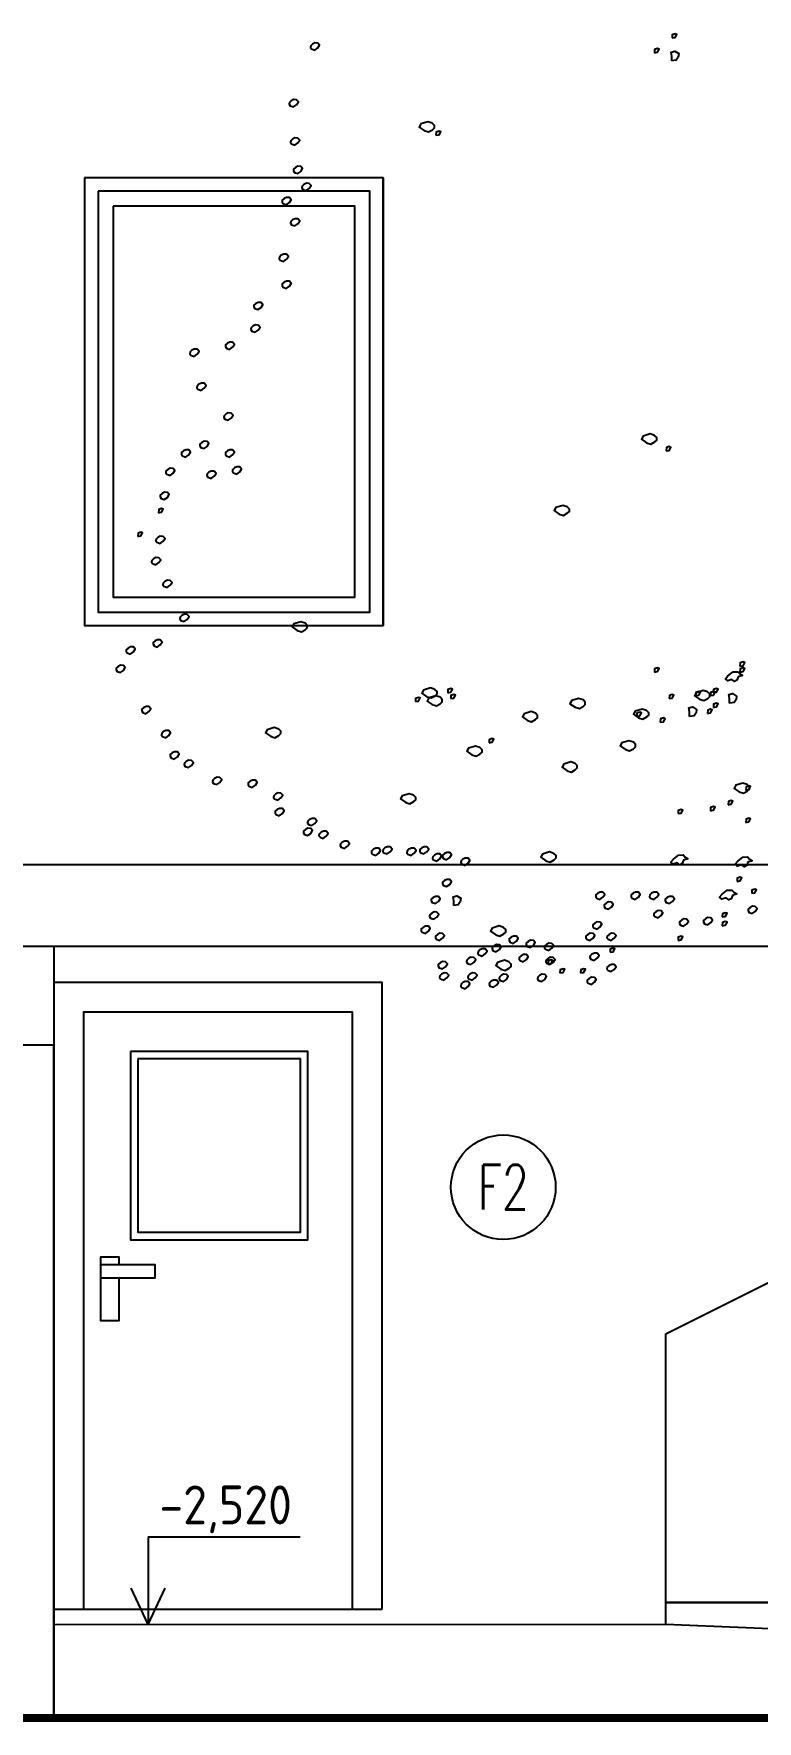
# Model space of a CAD drawing. Header units: millimetres. Extents: x 462666 to 1244237, y 2328025 to 3795663.
# Drawn here: x 1073740 to 1076162, y 2911343 to 2916996 of the extents above; entities that cross this region are included whole.
import ezdxf
from ezdxf.enums import TextEntityAlignment as Align
from ezdxf.lldxf.tags import DXFTag

# ---------------------------------------------------------------- set-up
doc = ezdxf.new("R2010")
doc.units = ezdxf.units.MM
for name, color, linetype in [('arbre', 250, 'Continuous'), ('MUR-POH', 64, 'Continuous'), ('MUR_POH', 64, 'Continuous'), ('MUR_REZ', 3, 'Continuous'), ('PLO_LIN', 6, 'Continuous'), ('TXT_50', 50, 'Continuous'), ('ZAK_DIM', 7, 'Continuous')]:
    doc.layers.add(name, color=color, linetype=linetype)
doc.styles.add('ISOCP.SHX', font='ISOCP.shx', dxfattribs={"height": 150})
doc.styles.add('SIMPLEX.SHX', font='SIMPLEX.SHX', dxfattribs={"width": 0.7})
tags = doc.linetypes.add('DASHED', pattern=[0.75, 0.5, -0.25]).pattern_tags.tags
tags[6:7] = [DXFTag(74, 4), DXFTag(75, 0), DXFTag(340, '0'), DXFTag(46, 1.0), DXFTag(50, 0.0), DXFTag(44, 0.0), DXFTag(45, 0.0)]
tags[4:5] = [DXFTag(74, 4), DXFTag(75, 0), DXFTag(340, '0'), DXFTag(46, 1.0), DXFTag(50, 0.0), DXFTag(44, 0.0), DXFTag(45, 0.0)]

# ---------------------------------------------------------------- blocks, each defined once
blk = doc.blocks.new('arbre3')
at = {"layer": 'arbre', "color": 252}
for points in [[(254.371, 33.059), (254.41, 33.066), (254.432, 33.105), (254.41, 33.113), (254.373, 33.1)], [(249.751, 32.918), (249.793, 32.903), (249.832, 32.931), (249.856, 32.966), (249.832, 32.994), (249.795, 32.996), (249.764, 32.981), (249.741, 32.959), (249.738, 32.937)], [(254.144, 32.87), (254.184, 32.877), (254.205, 32.916), (254.184, 32.924), (254.147, 32.911)], [(254.366, 32.767), (254.366, 32.826), (254.359, 32.878), (254.405, 32.891), (254.457, 32.859), (254.451, 32.813), (254.424, 32.774)], [(249.479, 32.191), (249.52, 32.176), (249.559, 32.204), (249.583, 32.239), (249.559, 32.267), (249.522, 32.269), (249.492, 32.254), (249.468, 32.232), (249.466, 32.211)], [(251.195, 31.872), (251.25, 31.855), (251.3, 31.883), (251.326, 31.907), (251.326, 31.938), (251.298, 31.966), (251.241, 31.985), (251.152, 31.957), (251.13, 31.918)], [(251.346, 31.812), (251.386, 31.818), (251.407, 31.858), (251.386, 31.866), (251.349, 31.853)], [(249.497, 31.701), (249.538, 31.685), (249.577, 31.714), (249.601, 31.748), (249.577, 31.777), (249.54, 31.779), (249.51, 31.764), (249.486, 31.742), (249.484, 31.72)], [(249.533, 31.337), (249.575, 31.322), (249.614, 31.35), (249.638, 31.385), (249.614, 31.413), (249.577, 31.415), (249.546, 31.4), (249.522, 31.379), (249.52, 31.357)], [(249.642, 31.119), (249.684, 31.104), (249.723, 31.132), (249.747, 31.167), (249.723, 31.195), (249.686, 31.197), (249.655, 31.182), (249.632, 31.161), (249.629, 31.139)], [(249.388, 30.938), (249.429, 30.922), (249.468, 30.951), (249.492, 30.985), (249.468, 31.014), (249.431, 31.016), (249.401, 31.001), (249.377, 30.979), (249.375, 30.957)], [(249.497, 30.665), (249.538, 30.65), (249.577, 30.678), (249.601, 30.713), (249.577, 30.741), (249.54, 30.743), (249.51, 30.728), (249.486, 30.706), (249.484, 30.685)], [(249.352, 30.211), (249.393, 30.196), (249.432, 30.224), (249.456, 30.259), (249.432, 30.287), (249.395, 30.289), (249.365, 30.274), (249.341, 30.252), (249.339, 30.23)], [(249.388, 29.866), (249.429, 29.85), (249.468, 29.879), (249.492, 29.913), (249.468, 29.942), (249.431, 29.944), (249.401, 29.929), (249.377, 29.907), (249.375, 29.885)], [(249.024, 29.593), (249.066, 29.578), (249.105, 29.606), (249.129, 29.641), (249.105, 29.669), (249.068, 29.671), (249.037, 29.656), (249.014, 29.634), (249.011, 29.613)], [(248.988, 29.303), (249.029, 29.287), (249.069, 29.316), (249.092, 29.35), (249.069, 29.379), (249.032, 29.381), (249.001, 29.366), (248.977, 29.344), (248.975, 29.322)], [(248.207, 28.994), (248.248, 28.978), (248.287, 29.007), (248.311, 29.041), (248.287, 29.07), (248.25, 29.072), (248.22, 29.057), (248.196, 29.035), (248.194, 29.013)], [(248.661, 29.084), (248.702, 29.069), (248.741, 29.098), (248.765, 29.132), (248.741, 29.161), (248.704, 29.163), (248.674, 29.147), (248.65, 29.126), (248.648, 29.104)], [(248.297, 28.558), (248.339, 28.542), (248.378, 28.571), (248.402, 28.605), (248.378, 28.634), (248.341, 28.636), (248.31, 28.621), (248.287, 28.599), (248.284, 28.577)], [(248.643, 28.176), (248.684, 28.161), (248.723, 28.189), (248.747, 28.224), (248.723, 28.252), (248.686, 28.254), (248.656, 28.239), (248.632, 28.217), (248.63, 28.196)], [(254.044, 27.872), (254.098, 27.855), (254.148, 27.883), (254.174, 27.907), (254.174, 27.938), (254.146, 27.966), (254.09, 27.985), (254, 27.957), (253.979, 27.918)], [(248.098, 27.704), (248.139, 27.689), (248.178, 27.717), (248.202, 27.752), (248.178, 27.78), (248.141, 27.782), (248.111, 27.767), (248.087, 27.745), (248.084, 27.723)], [(248.334, 27.813), (248.375, 27.798), (248.414, 27.826), (248.438, 27.861), (248.414, 27.889), (248.377, 27.891), (248.347, 27.876), (248.323, 27.854), (248.321, 27.832)], [(248.661, 27.704), (248.702, 27.689), (248.741, 27.717), (248.765, 27.752), (248.741, 27.78), (248.704, 27.782), (248.674, 27.767), (248.65, 27.745), (248.648, 27.723)], [(254.296, 27.768), (254.335, 27.774), (254.357, 27.813), (254.335, 27.822), (254.298, 27.809)], [(247.898, 27.468), (247.939, 27.452), (247.978, 27.481), (248.002, 27.515), (247.978, 27.544), (247.941, 27.546), (247.911, 27.531), (247.887, 27.509), (247.885, 27.487)], [(248.425, 27.431), (248.466, 27.416), (248.505, 27.444), (248.529, 27.479), (248.505, 27.507), (248.468, 27.509), (248.438, 27.494), (248.414, 27.473), (248.412, 27.451)], [(248.752, 27.486), (248.793, 27.471), (248.832, 27.499), (248.856, 27.534), (248.832, 27.562), (248.795, 27.564), (248.765, 27.549), (248.741, 27.527), (248.739, 27.505)], [(247.825, 27.159), (247.866, 27.144), (247.905, 27.172), (247.929, 27.207), (247.905, 27.235), (247.868, 27.237), (247.838, 27.222), (247.814, 27.2), (247.812, 27.178)], [(252.925, 26.957), (252.979, 26.94), (253.029, 26.968), (253.055, 26.992), (253.055, 27.022), (253.027, 27.051), (252.97, 27.07), (252.881, 27.042), (252.86, 27.003)], [(247.792, 26.974), (247.831, 26.981), (247.853, 27.02), (247.831, 27.028), (247.794, 27.015)], [(247.528, 26.672), (247.567, 26.678), (247.588, 26.717), (247.567, 26.726), (247.53, 26.713)], [(247.77, 26.596), (247.812, 26.58), (247.851, 26.609), (247.875, 26.643), (247.851, 26.672), (247.814, 26.674), (247.783, 26.659), (247.76, 26.637), (247.757, 26.615)], [(247.716, 26.323), (247.757, 26.308), (247.796, 26.336), (247.82, 26.371), (247.796, 26.399), (247.759, 26.401), (247.729, 26.386), (247.705, 26.364), (247.703, 26.343)], [(247.861, 26.032), (247.903, 26.017), (247.942, 26.045), (247.966, 26.08), (247.942, 26.108), (247.905, 26.111), (247.874, 26.095), (247.85, 26.074), (247.848, 26.052)], [(248.079, 25.596), (248.121, 25.581), (248.16, 25.609), (248.184, 25.644), (248.16, 25.672), (248.123, 25.675), (248.092, 25.659), (248.068, 25.638), (248.066, 25.616)], [(249.568, 25.466), (249.622, 25.448), (249.672, 25.476), (249.698, 25.5), (249.698, 25.531), (249.67, 25.559), (249.613, 25.579), (249.524, 25.55), (249.502, 25.511)], [(247.734, 25.269), (247.775, 25.254), (247.814, 25.282), (247.838, 25.317), (247.814, 25.345), (247.778, 25.348), (247.747, 25.332), (247.723, 25.311), (247.721, 25.289)], [(247.389, 25.178), (247.43, 25.163), (247.469, 25.192), (247.493, 25.226), (247.469, 25.255), (247.432, 25.257), (247.402, 25.241), (247.378, 25.22), (247.376, 25.198)], [(247.261, 24.942), (247.303, 24.927), (247.342, 24.955), (247.366, 24.99), (247.342, 25.018), (247.305, 25.021), (247.275, 25.005), (247.251, 24.984), (247.248, 24.962)], [(254.144, 24.933), (254.184, 24.94), (254.205, 24.979), (254.184, 24.987), (254.147, 24.974)], [(255.087, 24.884), (255.152, 24.936), (255.213, 24.938), (255.239, 24.91), (255.274, 24.888), (255.218, 24.871), (255.202, 24.828), (255.172, 24.812), (255.137, 24.838), (255.085, 24.821), (255.055, 24.847)], [(255.241, 25.009), (255.28, 25.015), (255.302, 25.054), (255.28, 25.063), (255.243, 25.05)], [(255.241, 24.933), (255.28, 24.94), (255.302, 24.979), (255.28, 24.987), (255.243, 24.974)], [(251.229, 24.618), (251.284, 24.601), (251.334, 24.629), (251.36, 24.653), (251.36, 24.683), (251.331, 24.712), (251.275, 24.731), (251.186, 24.703), (251.164, 24.664)], [(251.498, 24.669), (251.537, 24.675), (251.559, 24.714), (251.537, 24.723), (251.5, 24.71)], [(254.722, 24.584), (254.777, 24.567), (254.827, 24.595), (254.853, 24.619), (254.853, 24.649), (254.824, 24.678), (254.768, 24.697), (254.679, 24.669), (254.657, 24.63)], [(254.674, 24.631), (254.713, 24.637), (254.735, 24.676), (254.713, 24.685), (254.676, 24.672)], [(254.863, 24.631), (254.902, 24.637), (254.924, 24.676), (254.902, 24.685), (254.865, 24.672)], [(254.901, 24.669), (254.94, 24.675), (254.962, 24.714), (254.94, 24.723), (254.903, 24.71)], [(255.107, 24.535), (255.107, 24.594), (255.1, 24.646), (255.146, 24.659), (255.198, 24.626), (255.191, 24.581), (255.165, 24.542)], [(247.589, 24.415), (247.63, 24.4), (247.669, 24.428), (247.693, 24.463), (247.669, 24.491), (247.632, 24.494), (247.602, 24.478), (247.578, 24.457), (247.576, 24.435)], [(251.082, 24.555), (251.121, 24.562), (251.143, 24.601), (251.121, 24.609), (251.084, 24.596)], [(251.297, 24.516), (251.351, 24.499), (251.401, 24.527), (251.427, 24.551), (251.427, 24.582), (251.399, 24.61), (251.343, 24.629), (251.254, 24.601), (251.232, 24.562)], [(251.535, 24.593), (251.575, 24.599), (251.596, 24.639), (251.575, 24.647), (251.538, 24.634)], [(253.128, 24.483), (253.183, 24.465), (253.233, 24.493), (253.259, 24.517), (253.259, 24.548), (253.23, 24.576), (253.174, 24.596), (253.085, 24.567), (253.063, 24.528)], [(253.942, 24.347), (253.997, 24.33), (254.047, 24.358), (254.073, 24.382), (254.073, 24.412), (254.044, 24.44), (253.988, 24.46), (253.899, 24.432), (253.877, 24.393)], [(254.333, 24.593), (254.373, 24.599), (254.394, 24.639), (254.373, 24.647), (254.336, 24.634)], [(254.594, 24.364), (254.594, 24.423), (254.587, 24.475), (254.633, 24.488), (254.685, 24.455), (254.679, 24.41), (254.652, 24.371)], [(254.825, 24.404), (254.864, 24.411), (254.886, 24.45), (254.864, 24.458), (254.827, 24.445)], [(254.901, 24.48), (254.94, 24.486), (254.962, 24.525), (254.94, 24.534), (254.903, 24.521)], [(249.228, 24.11), (249.283, 24.092), (249.333, 24.121), (249.359, 24.144), (249.359, 24.175), (249.331, 24.203), (249.274, 24.223), (249.185, 24.194), (249.163, 24.155)], [(252.518, 24.313), (252.572, 24.296), (252.622, 24.324), (252.648, 24.348), (252.648, 24.378), (252.62, 24.407), (252.564, 24.426), (252.474, 24.398), (252.453, 24.359)], [(253.918, 24.366), (253.957, 24.373), (253.978, 24.412), (253.957, 24.421), (253.92, 24.407)], [(254.22, 24.291), (254.259, 24.297), (254.281, 24.336), (254.259, 24.345), (254.222, 24.332)], [(247.843, 24.107), (247.884, 24.091), (247.924, 24.12), (247.947, 24.154), (247.924, 24.183), (247.887, 24.185), (247.856, 24.17), (247.832, 24.148), (247.83, 24.126)], [(252.027, 24.026), (252.066, 24.033), (252.088, 24.072), (252.066, 24.08), (252.029, 24.067)], [(253.773, 23.94), (253.827, 23.923), (253.877, 23.951), (253.903, 23.975), (253.903, 24.005), (253.875, 24.034), (253.818, 24.053), (253.729, 24.025), (253.707, 23.986)], [(247.952, 23.834), (247.993, 23.819), (248.033, 23.847), (248.056, 23.882), (248.033, 23.91), (247.996, 23.912), (247.965, 23.897), (247.941, 23.875), (247.939, 23.854)], [(248.134, 23.725), (248.175, 23.71), (248.214, 23.738), (248.238, 23.773), (248.214, 23.801), (248.177, 23.803), (248.147, 23.788), (248.123, 23.766), (248.121, 23.745)], [(251.806, 23.872), (251.86, 23.855), (251.91, 23.883), (251.936, 23.907), (251.936, 23.938), (251.908, 23.966), (251.851, 23.985), (251.762, 23.957), (251.741, 23.918)], [(248.497, 23.507), (248.539, 23.492), (248.578, 23.52), (248.602, 23.555), (248.578, 23.583), (248.541, 23.585), (248.51, 23.57), (248.487, 23.548), (248.484, 23.527)], [(253.027, 23.669), (253.081, 23.652), (253.131, 23.68), (253.157, 23.704), (253.157, 23.734), (253.129, 23.762), (253.072, 23.782), (252.983, 23.754), (252.961, 23.715)], [(248.952, 23.471), (248.993, 23.456), (249.032, 23.484), (249.056, 23.519), (249.032, 23.547), (248.995, 23.549), (248.965, 23.534), (248.941, 23.512), (248.939, 23.49)], [(249.279, 23.307), (249.32, 23.292), (249.359, 23.32), (249.383, 23.355), (249.359, 23.383), (249.322, 23.385), (249.292, 23.37), (249.268, 23.348), (249.266, 23.327)], [(250.958, 23.262), (251.012, 23.245), (251.062, 23.273), (251.088, 23.297), (251.088, 23.327), (251.06, 23.356), (251.004, 23.375), (250.914, 23.347), (250.893, 23.308)], [(255.231, 23.398), (255.285, 23.38), (255.335, 23.409), (255.361, 23.433), (255.361, 23.463), (255.333, 23.491), (255.277, 23.511), (255.187, 23.483), (255.166, 23.443)], [(255.317, 23.421), (255.356, 23.428), (255.377, 23.467), (255.356, 23.476), (255.319, 23.463)], [(249.297, 23.107), (249.338, 23.092), (249.378, 23.12), (249.401, 23.155), (249.378, 23.183), (249.341, 23.186), (249.31, 23.17), (249.286, 23.149), (249.284, 23.127)], [(254.447, 23.119), (254.486, 23.125), (254.508, 23.165), (254.486, 23.173), (254.449, 23.16)], [(254.863, 23.157), (254.902, 23.163), (254.924, 23.202), (254.902, 23.211), (254.865, 23.198)], [(255.09, 23.232), (255.129, 23.239), (255.151, 23.278), (255.129, 23.287), (255.092, 23.274)], [(249.661, 22.853), (249.702, 22.838), (249.741, 22.866), (249.765, 22.901), (249.741, 22.929), (249.704, 22.931), (249.674, 22.916), (249.65, 22.894), (249.648, 22.873)], [(249.715, 22.98), (249.756, 22.965), (249.796, 22.993), (249.819, 23.028), (249.796, 23.056), (249.759, 23.058), (249.728, 23.043), (249.704, 23.021), (249.702, 23)], [(255.317, 23.006), (255.356, 23.012), (255.377, 23.051), (255.356, 23.06), (255.319, 23.047)], [(249.861, 22.817), (249.902, 22.801), (249.941, 22.83), (249.965, 22.864), (249.941, 22.893), (249.904, 22.895), (249.874, 22.88), (249.85, 22.858), (249.847, 22.836)], [(250.133, 22.69), (250.174, 22.674), (250.214, 22.703), (250.237, 22.737), (250.214, 22.766), (250.177, 22.768), (250.146, 22.753), (250.122, 22.731), (250.12, 22.709)], [(250.533, 22.599), (250.574, 22.583), (250.613, 22.612), (250.637, 22.646), (250.613, 22.675), (250.576, 22.677), (250.546, 22.662), (250.522, 22.64), (250.52, 22.618)], [(250.678, 22.617), (250.72, 22.602), (250.759, 22.63), (250.783, 22.665), (250.759, 22.693), (250.722, 22.695), (250.691, 22.68), (250.668, 22.658), (250.665, 22.636)], [(250.987, 22.599), (251.029, 22.583), (251.068, 22.612), (251.092, 22.646), (251.068, 22.675), (251.031, 22.677), (251, 22.662), (250.976, 22.64), (250.974, 22.618)], [(251.151, 22.617), (251.192, 22.602), (251.231, 22.63), (251.255, 22.665), (251.231, 22.693), (251.194, 22.695), (251.164, 22.68), (251.14, 22.658), (251.138, 22.636)], [(251.315, 22.526), (251.356, 22.511), (251.395, 22.539), (251.419, 22.574), (251.395, 22.602), (251.358, 22.604), (251.328, 22.589), (251.304, 22.567), (251.301, 22.546)], [(251.442, 22.544), (251.483, 22.529), (251.522, 22.557), (251.546, 22.592), (251.522, 22.62), (251.485, 22.622), (251.455, 22.607), (251.431, 22.585), (251.429, 22.564)], [(251.678, 22.472), (251.719, 22.456), (251.758, 22.485), (251.782, 22.519), (251.758, 22.548), (251.721, 22.55), (251.691, 22.535), (251.667, 22.513), (251.665, 22.491)], [(252.755, 22.516), (252.81, 22.499), (252.86, 22.527), (252.886, 22.551), (252.886, 22.582), (252.857, 22.61), (252.801, 22.629), (252.712, 22.601), (252.69, 22.562)], [(254.387, 22.535), (254.452, 22.587), (254.513, 22.59), (254.539, 22.561), (254.574, 22.54), (254.518, 22.522), (254.502, 22.479), (254.472, 22.464), (254.437, 22.49), (254.385, 22.472), (254.355, 22.498)], [(255.212, 22.51), (255.277, 22.562), (255.338, 22.565), (255.364, 22.536), (255.399, 22.515), (255.343, 22.497), (255.327, 22.454), (255.297, 22.439), (255.262, 22.465), (255.21, 22.447), (255.18, 22.473)], [(251.442, 22.199), (251.483, 22.184), (251.522, 22.212), (251.546, 22.247), (251.522, 22.275), (251.485, 22.277), (251.455, 22.262), (251.431, 22.24), (251.429, 22.219)], [(255.203, 22.25), (255.242, 22.256), (255.264, 22.295), (255.242, 22.304), (255.205, 22.291)], [(251.296, 21.981), (251.338, 21.966), (251.377, 21.994), (251.401, 22.029), (251.377, 22.057), (251.34, 22.059), (251.309, 22.044), (251.285, 22.022), (251.283, 22.001)], [(251.573, 21.943), (251.573, 22.002), (251.567, 22.054), (251.612, 22.067), (251.664, 22.034), (251.658, 21.989), (251.632, 21.949)], [(253.405, 22.035), (253.446, 22.02), (253.485, 22.049), (253.509, 22.083), (253.485, 22.112), (253.448, 22.114), (253.418, 22.098), (253.394, 22.077), (253.392, 22.055)], [(253.859, 22.035), (253.9, 22.02), (253.939, 22.049), (253.963, 22.083), (253.939, 22.112), (253.902, 22.114), (253.872, 22.098), (253.848, 22.077), (253.846, 22.055)], [(254.095, 22.035), (254.137, 22.02), (254.176, 22.049), (254.2, 22.083), (254.176, 22.112), (254.139, 22.114), (254.108, 22.098), (254.084, 22.077), (254.082, 22.055)], [(254.295, 21.981), (254.337, 21.966), (254.376, 21.994), (254.4, 22.029), (254.376, 22.057), (254.339, 22.059), (254.308, 22.044), (254.284, 22.022), (254.282, 22.001)], [(255.012, 22.085), (255.077, 22.138), (255.138, 22.14), (255.164, 22.112), (255.199, 22.09), (255.143, 22.072), (255.127, 22.029), (255.097, 22.014), (255.062, 22.04), (255.01, 22.022), (254.98, 22.049)], [(255.392, 22.098), (255.431, 22.105), (255.453, 22.144), (255.431, 22.153), (255.394, 22.14)], [(251.278, 21.781), (251.319, 21.766), (251.359, 21.794), (251.382, 21.829), (251.359, 21.857), (251.322, 21.859), (251.291, 21.844), (251.267, 21.822), (251.265, 21.801)], [(253.514, 21.908), (253.555, 21.893), (253.594, 21.921), (253.618, 21.956), (253.594, 21.984), (253.557, 21.987), (253.527, 21.971), (253.503, 21.95), (253.501, 21.928)], [(254.15, 21.799), (254.191, 21.784), (254.23, 21.812), (254.254, 21.847), (254.23, 21.875), (254.193, 21.878), (254.163, 21.862), (254.139, 21.841), (254.137, 21.819)], [(255.014, 21.796), (255.053, 21.803), (255.075, 21.842), (255.053, 21.85), (255.016, 21.837)], [(255.357, 21.854), (255.398, 21.839), (255.437, 21.867), (255.461, 21.902), (255.437, 21.93), (255.4, 21.932), (255.37, 21.917), (255.346, 21.895), (255.344, 21.873)], [(251.169, 21.599), (251.21, 21.584), (251.25, 21.612), (251.273, 21.647), (251.25, 21.676), (251.213, 21.678), (251.182, 21.662), (251.158, 21.641), (251.156, 21.619)], [(252.111, 21.567), (252.165, 21.55), (252.215, 21.578), (252.241, 21.602), (252.241, 21.633), (252.213, 21.661), (252.157, 21.68), (252.067, 21.652), (252.046, 21.613)], [(253.368, 21.654), (253.41, 21.639), (253.449, 21.667), (253.473, 21.702), (253.449, 21.73), (253.412, 21.732), (253.381, 21.717), (253.357, 21.695), (253.355, 21.674)], [(254.477, 21.69), (254.518, 21.675), (254.557, 21.703), (254.581, 21.738), (254.557, 21.766), (254.52, 21.769), (254.49, 21.753), (254.466, 21.732), (254.464, 21.71)], [(254.786, 21.708), (254.827, 21.693), (254.866, 21.722), (254.89, 21.756), (254.866, 21.785), (254.829, 21.787), (254.799, 21.771), (254.775, 21.75), (254.773, 21.728)], [(255.014, 21.683), (255.053, 21.689), (255.075, 21.728), (255.053, 21.737), (255.016, 21.724)], [(251.351, 21.509), (251.392, 21.493), (251.431, 21.522), (251.455, 21.556), (251.431, 21.585), (251.394, 21.587), (251.364, 21.572), (251.34, 21.55), (251.338, 21.528)], [(252.078, 21.363), (252.119, 21.348), (252.158, 21.376), (252.182, 21.411), (252.158, 21.439), (252.121, 21.441), (252.091, 21.426), (252.067, 21.405), (252.065, 21.383)], [(252.296, 21.472), (252.337, 21.457), (252.376, 21.485), (252.4, 21.52), (252.376, 21.548), (252.339, 21.551), (252.309, 21.535), (252.285, 21.514), (252.283, 21.492)], [(252.514, 21.418), (252.555, 21.403), (252.594, 21.431), (252.618, 21.466), (252.594, 21.494), (252.558, 21.496), (252.527, 21.481), (252.503, 21.459), (252.501, 21.437)], [(252.75, 21.381), (252.792, 21.366), (252.831, 21.394), (252.855, 21.429), (252.831, 21.457), (252.794, 21.46), (252.763, 21.444), (252.739, 21.423), (252.737, 21.401)], [(253.277, 21.509), (253.319, 21.493), (253.358, 21.522), (253.382, 21.556), (253.358, 21.585), (253.321, 21.587), (253.29, 21.572), (253.267, 21.55), (253.264, 21.528)], [(253.55, 21.509), (253.591, 21.493), (253.63, 21.522), (253.654, 21.556), (253.63, 21.585), (253.594, 21.587), (253.563, 21.572), (253.539, 21.55), (253.537, 21.528)], [(254.447, 21.494), (254.486, 21.5), (254.508, 21.539), (254.486, 21.548), (254.449, 21.535)], [(251.387, 21.145), (251.429, 21.13), (251.468, 21.158), (251.492, 21.193), (251.468, 21.221), (251.431, 21.223), (251.4, 21.208), (251.376, 21.187), (251.374, 21.165)], [(251.751, 21.2), (251.792, 21.185), (251.831, 21.213), (251.855, 21.248), (251.831, 21.276), (251.794, 21.278), (251.764, 21.263), (251.74, 21.241), (251.738, 21.219)], [(251.896, 21.309), (251.937, 21.294), (251.977, 21.322), (252, 21.357), (251.977, 21.385), (251.94, 21.387), (251.909, 21.372), (251.885, 21.35), (251.883, 21.328)], [(252.179, 21.127), (252.233, 21.109), (252.283, 21.138), (252.309, 21.161), (252.309, 21.192), (252.281, 21.22), (252.224, 21.24), (252.135, 21.211), (252.114, 21.172)], [(252.423, 21.236), (252.464, 21.221), (252.504, 21.249), (252.528, 21.284), (252.504, 21.312), (252.467, 21.314), (252.436, 21.299), (252.412, 21.277), (252.41, 21.256)], [(252.769, 21.2), (252.81, 21.185), (252.849, 21.213), (252.873, 21.248), (252.849, 21.276), (252.812, 21.278), (252.782, 21.263), (252.758, 21.241), (252.755, 21.219)], [(252.783, 21.191), (252.822, 21.198), (252.844, 21.237), (252.822, 21.246), (252.785, 21.233)], [(253.332, 21.254), (253.373, 21.239), (253.412, 21.267), (253.436, 21.302), (253.412, 21.33), (253.375, 21.332), (253.345, 21.317), (253.321, 21.296), (253.319, 21.274)], [(253.577, 21.343), (253.616, 21.349), (253.638, 21.388), (253.616, 21.397), (253.579, 21.384)], [(251.405, 21), (251.447, 20.985), (251.486, 21.013), (251.51, 21.048), (251.486, 21.076), (251.449, 21.078), (251.418, 21.063), (251.395, 21.041), (251.392, 21.019)], [(251.769, 21), (251.81, 20.985), (251.849, 21.013), (251.873, 21.048), (251.849, 21.076), (251.812, 21.078), (251.782, 21.063), (251.758, 21.041), (251.756, 21.019)], [(252.042, 20.909), (252.083, 20.894), (252.122, 20.922), (252.146, 20.957), (252.122, 20.985), (252.085, 20.987), (252.055, 20.972), (252.031, 20.95), (252.028, 20.929)], [(252.169, 20.982), (252.21, 20.967), (252.249, 20.995), (252.273, 21.03), (252.249, 21.058), (252.212, 21.06), (252.182, 21.045), (252.158, 21.023), (252.156, 21.001)], [(252.659, 20.982), (252.701, 20.967), (252.74, 20.995), (252.764, 21.03), (252.74, 21.058), (252.703, 21.06), (252.672, 21.045), (252.649, 21.023), (252.646, 21.001)], [(252.934, 21.078), (252.974, 21.085), (252.995, 21.124), (252.974, 21.132), (252.937, 21.119)], [(253.199, 21.078), (253.238, 21.085), (253.26, 21.124), (253.238, 21.132), (253.201, 21.119)], [(253.296, 20.945), (253.337, 20.93), (253.376, 20.958), (253.4, 20.993), (253.376, 21.021), (253.339, 21.024), (253.309, 21.008), (253.285, 20.987), (253.283, 20.965)], [(253.55, 21.109), (253.591, 21.094), (253.63, 21.122), (253.654, 21.157), (253.63, 21.185), (253.594, 21.187), (253.563, 21.172), (253.539, 21.15), (253.537, 21.128)], [(251.678, 20.891), (251.719, 20.876), (251.758, 20.904), (251.782, 20.939), (251.758, 20.967), (251.721, 20.969), (251.691, 20.954), (251.667, 20.932), (251.665, 20.91)]]:
    blk.add_lwpolyline(points, close=True, dxfattribs=at)
blk = doc.blocks.new('KOTA_V_REZ')
for p, q in [((0, 293), (0, 0)), ((0, 293), (508.9, 293)), ((0, 0), (-56.6, 121.3)), ((0, 0), (56.6, 121.3))]:
    blk.add_line(p, q)
at = {"color": 7, "style": 'ISOCP.SHX'}
blk.add_attdef('±0.000', text='', height=120, dxfattribs=at).set_placement((210.4, 383.7), align=Align.MIDDLE_CENTER)

msp = doc.modelspace()

# ---------------------------------------------------------------- linework, layer by layer
at = {"layer": 'MUR-POH', "color": 252}
for points in [[(1073910.1, 2916513.3), (1073910.1, 2915013.3)], [(1074910.1, 2916513.3), (1074910.1, 2915013.3)], [(1073910.1, 2915013.3), (1074910.1, 2915013.3)], [(1070476.4, 2913939.9), (1078306.7, 2913939.9)], [(1074906.7, 2911718.3), (1074906.7, 2913818.3), (1073806.7, 2913818.3), (1073806.7, 2911718.3)], [(1074806.7, 2911718.3), (1074806.7, 2913718.3), (1073906.7, 2913718.3), (1073906.7, 2911718.3)], [(1074026, 2912872.4), (1074026, 2912898.1), (1073963.5, 2912898.1), (1073963.5, 2912686), (1074026, 2912686), (1074026, 2912828.5)]]:
    msp.add_lwpolyline(points, dxfattribs=at)
for points in [[(1073910.1, 2916513.3), (1073910.1, 2915013.3), (1074910.1, 2915013.3), (1074910.1, 2916513.3)], [(1073955.1, 2916468.3), (1073955.1, 2915058.3), (1074865.1, 2915058.3), (1074865.1, 2916468.3)], [(1074005.1, 2916418.3), (1074005.1, 2915108.3), (1074815.1, 2915108.3), (1074815.1, 2916418.3)], [(1073963.5, 2912872.4), (1073963.5, 2912828.5), (1074146.2, 2912828.5), (1074146.2, 2912872.4)]]:
    msp.add_lwpolyline(points, close=True, dxfattribs=at)
at = {"layer": 'MUR-POH', "color": 1}
for points in [[(1068910.5, 2911363.3), (1068910.5, 2913939.9), (1073806.7, 2913939.9), (1073806.7, 2911363.3)], [(1075856.7, 2911741.5), (1075856.7, 2912641.5), (1076427.4, 2912926.8)], [(1075856.7, 2911668.3), (1075856.7, 2911741.5), (1076206.7, 2911741.5), (1076206.7, 2911916.5), (1076369.9, 2911916.5)], [(1073806.7, 2911718.3), (1074906.7, 2911718.3)], [(1073806.7, 2911667.5), (1075856.7, 2911668.3)]]:
    msp.add_lwpolyline(points, dxfattribs=at)
at = {"layer": 'MUR_POH', "color": 8, "linetype": 'DASHED', "ltscale": 250, "flags": 128}
msp.add_lwpolyline([(1070476.4, 2914213.3), (1078306.7, 2914213.3)], dxfattribs=at)
at = {"layer": 'MUR_REZ', "flags": 128}
msp.add_lwpolyline([(1082570.5, 2911363.3), (1066119.9, 2911363.3)], dxfattribs=at)
at = {"layer": 'MUR_REZ'}
for points in [[(1082570.5, 2911358.3), (1066119.9, 2911358.3)], [(1082570.5, 2911353.3), (1066119.9, 2911353.3)], [(1082570.5, 2911348.3), (1066119.9, 2911348.3)], [(1082570.5, 2911343.3), (1066119.9, 2911343.3)]]:
    msp.add_lwpolyline(points, dxfattribs=at)
at = {"layer": 'PLO_LIN', "color": 1}
msp.add_lwpolyline([(1073656.7, 2913607.4), (1073656.7, 2911363.3), (1073806.7, 2911363.3), (1073806.7, 2913607.4)], close=True, dxfattribs=at)
at = {"layer": 'PLO_LIN', "color": 252}
for points in [[(1074063.4, 2913586.6), (1074063.4, 2912956.2), (1074657.4, 2912956.2), (1074657.4, 2913586.6)], [(1074088.4, 2913561.6), (1074088.4, 2912981.2), (1074632.4, 2912981.2), (1074632.4, 2913561.6)]]:
    msp.add_lwpolyline(points, close=True, dxfattribs=at)
at = {"layer": 'PLO_LIN', "color": 1}
for points in [[(1076370.1, 2911741.5), (1075856.7, 2911741.5)], [(1075856.7, 2911668.3), (1076366.8, 2911647.1)]]:
    msp.add_lwpolyline(points, dxfattribs=at)
at = {"layer": 'TXT_50', "color": 252}
msp.add_circle((1075312, 2913132), 175.2, dxfattribs=at)

# ---------------------------------------------------------------- block references
at = {"layer": 'MUR-POH', "color": 252, "xscale": 261.3775937935833, "yscale": 261.3775937935833, "zscale": 261.3775937935833}
msp.add_blockref('arbre3', (1009390.3, 2908340.6), dxfattribs=at)
at = {"layer": 'ZAK_DIM'}
ref = msp.add_blockref('KOTA_V_REZ', (1074123, 2911667.6), dxfattribs=at)
ref.add_attrib('±0.000', '-2,520', dxfattribs={"height": 130, "style": 'ISOCP.SHX'}).set_placement((1074382.4, 2912068.1), align=Align.MIDDLE_CENTER)

# ---------------------------------------------------------------- texts
at = {"layer": 'TXT_50', "color": 252, "style": 'SIMPLEX.SHX', "width": 0.7}
msp.add_text('F2', height=150, dxfattribs=at).set_placement((1075312, 2913132), align=Align.MIDDLE_CENTER)

doc.saveas('drawing.dxf')
